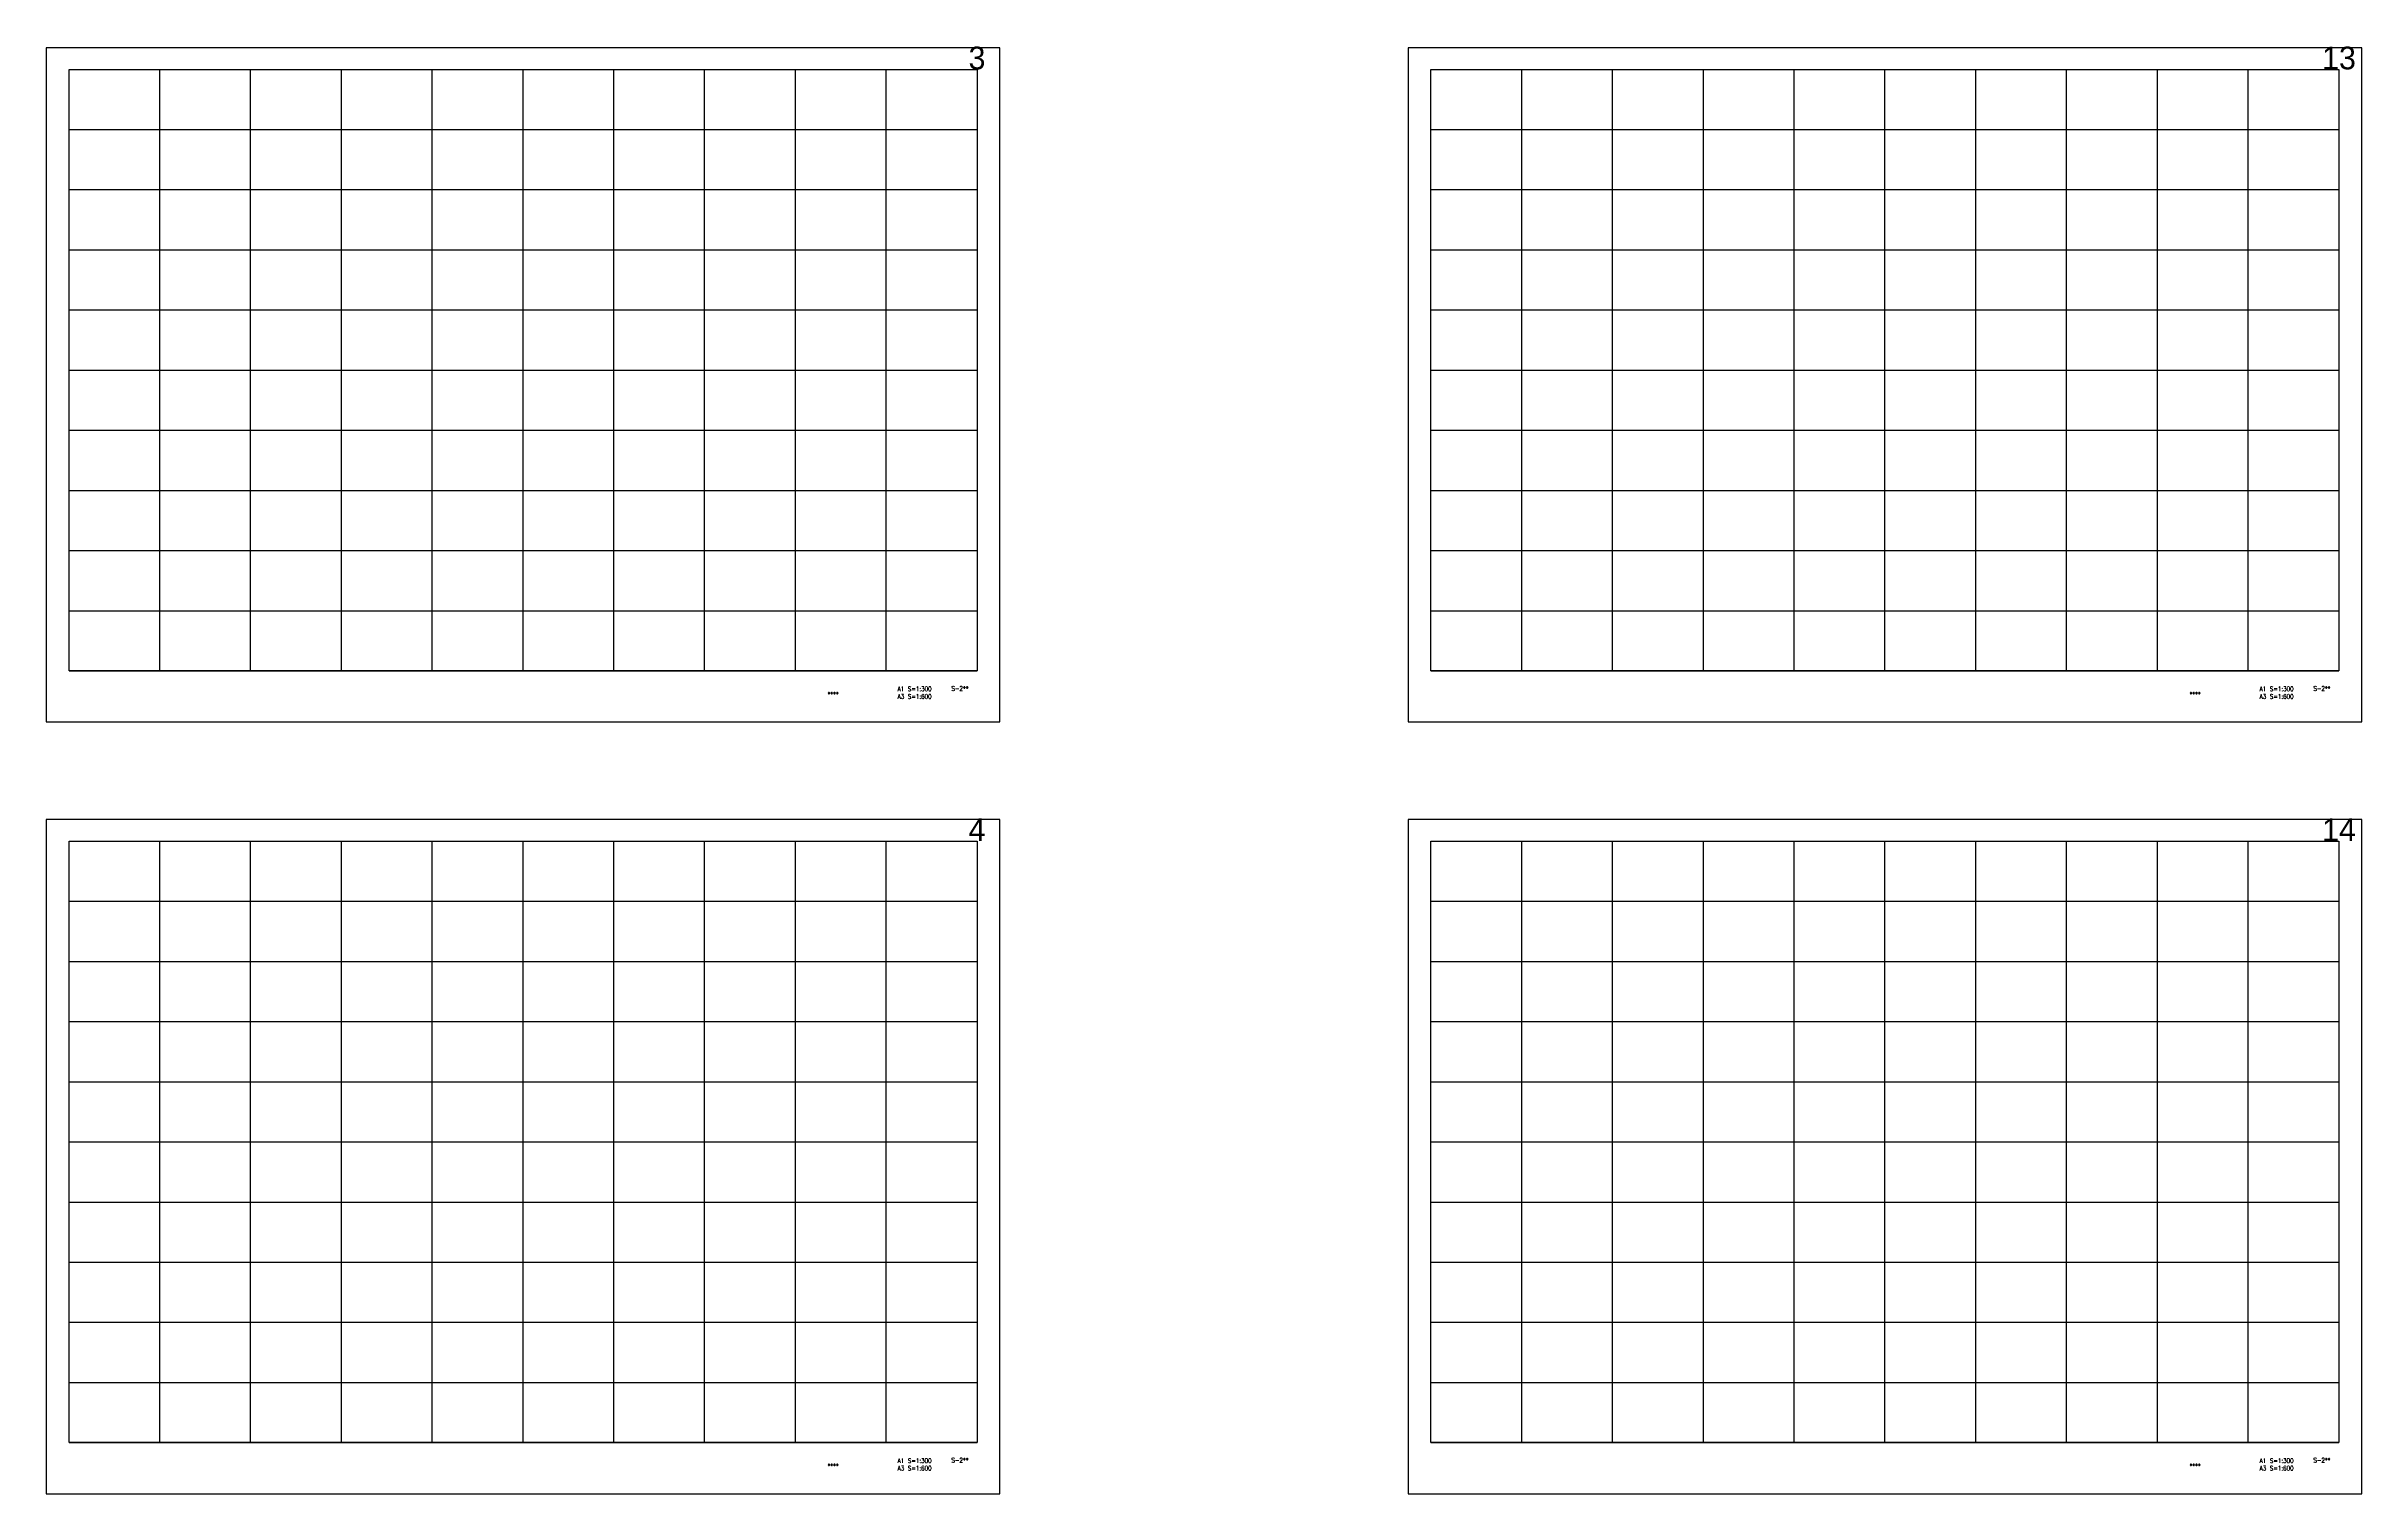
# Model space of a CAD drawing. Extents: x -102655 to 1332000, y -2014200 to 210463.
# Drawn here: x 0 to 612000, y -790200 to -407611 of the extents above; entities that cross this region are included whole.
import ezdxf
from ezdxf.enums import TextEntityAlignment as Align

# ---------------------------------------------------------------- set-up
doc = ezdxf.new("R2010")
doc.units = 0
doc.header["$MEASUREMENT"] = 0
doc.layers.add('99_レイアウト枠', color=251, linetype='CONTINUOUS', plot=False)
doc.layers.add('99_頁番号', color=6, linetype='CONTINUOUS')
doc.styles.add('DRACAD', font='txt', dxfattribs={"width": 0.85, "bigfont": 'extfont2'})
doc.styles.get("Standard").update_dxf_attribs({"font": 'Osaka.ttc'})

msp = doc.modelspace()

# ---------------------------------------------------------------- linework, layer by layer
at = {"layer": '99_レイアウト枠'}
for p, q in [((6000, -572700), (6000, -413700)), ((30000, -572700), (30000, -413700)), ((54000, -572700), (54000, -413700)), ((78000, -572700), (78000, -413700)), ((102000, -572700), (102000, -413700)), ((126000, -572700), (126000, -413700)), ((150000, -572700), (150000, -413700)), ((174000, -572700), (174000, -413700)), ((198000, -572700), (198000, -413700)), ((222000, -572700), (222000, -413700)), ((366000, -572700), (366000, -413700)), ((390000, -572700), (390000, -413700)), ((414000, -572700), (414000, -413700)), ((438000, -572700), (438000, -413700)), ((462000, -572700), (462000, -413700)), ((486000, -572700), (486000, -413700)), ((510000, -572700), (510000, -413700)), ((534000, -572700), (534000, -413700)), ((558000, -572700), (558000, -413700)), ((582000, -572700), (582000, -413700)), ((6000, -429600), (246000, -429600)), ((366000, -429600), (606000, -429600)), ((6000, -445500), (246000, -445500)), ((366000, -445500), (606000, -445500)), ((6000, -461400), (246000, -461400)), ((366000, -461400), (606000, -461400)), ((6000, -477300), (246000, -477300)), ((366000, -477300), (606000, -477300)), ((6000, -493200), (246000, -493200)), ((366000, -493200), (606000, -493200)), ((6000, -509100), (246000, -509100)), ((366000, -509100), (606000, -509100)), ((6000, -525000), (246000, -525000)), ((366000, -525000), (606000, -525000)), ((6000, -540900), (246000, -540900)), ((366000, -540900), (606000, -540900)), ((6000, -556800), (246000, -556800)), ((366000, -556800), (606000, -556800)), ((6000, -572700), (246000, -572700)), ((366000, -572700), (606000, -572700)), ((6000, -776700), (6000, -617700)), ((30000, -776700), (30000, -617700)), ((54000, -776700), (54000, -617700)), ((78000, -776700), (78000, -617700)), ((102000, -776700), (102000, -617700)), ((126000, -776700), (126000, -617700)), ((150000, -776700), (150000, -617700)), ((174000, -776700), (174000, -617700)), ((198000, -776700), (198000, -617700)), ((222000, -776700), (222000, -617700)), ((366000, -776700), (366000, -617700)), ((390000, -776700), (390000, -617700)), ((414000, -776700), (414000, -617700)), ((438000, -776700), (438000, -617700)), ((462000, -776700), (462000, -617700)), ((486000, -776700), (486000, -617700)), ((510000, -776700), (510000, -617700)), ((534000, -776700), (534000, -617700)), ((558000, -776700), (558000, -617700)), ((582000, -776700), (582000, -617700)), ((6000, -633600), (246000, -633600)), ((366000, -633600), (606000, -633600)), ((6000, -649500), (246000, -649500)), ((366000, -649500), (606000, -649500)), ((6000, -665400), (246000, -665400)), ((366000, -665400), (606000, -665400)), ((6000, -681300), (246000, -681300)), ((366000, -681300), (606000, -681300)), ((6000, -697200), (246000, -697200)), ((366000, -697200), (606000, -697200)), ((6000, -713100), (246000, -713100)), ((366000, -713100), (606000, -713100)), ((6000, -729000), (246000, -729000)), ((366000, -729000), (606000, -729000)), ((6000, -744900), (246000, -744900)), ((366000, -744900), (606000, -744900)), ((6000, -760800), (246000, -760800)), ((366000, -760800), (606000, -760800)), ((6000, -776700), (246000, -776700)), ((366000, -776700), (606000, -776700))]:
    msp.add_line(p, q, dxfattribs=at)
for points in [[(0, -586200), (252000, -586200), (252000, -408000), (0, -408000)], [(360000, -586200), (612000, -586200), (612000, -408000), (360000, -408000)], [(6000, -413700), (246000, -413700), (246000, -572700), (6000, -572700)], [(366000, -413700), (606000, -413700), (606000, -572700), (366000, -572700)], [(0, -790200), (252000, -790200), (252000, -612000), (0, -612000)], [(360000, -790200), (612000, -790200), (612000, -612000), (360000, -612000)], [(6000, -617700), (246000, -617700), (246000, -776700), (6000, -776700)], [(366000, -617700), (606000, -617700), (606000, -776700), (366000, -776700)]]:
    msp.add_lwpolyline(points, close=True, dxfattribs=at)

# ---------------------------------------------------------------- texts
for s, p in [('3', (246000, -413700)), ('13', (606000, -413700)), ('4', (246000, -617700)), ('14', (606000, -617700))]:
    msp.add_text(s, height=6000, dxfattribs=at).set_placement(p, align=Align.CENTER)
at = {"layer": '99_頁番号', "char_height": 1200, "attachment_point": 5, "style": 'DRACAD'}
for s, insert in [('{  ****  }', (207000, -578850)), ('A1 S=1:300^JA3 S=1:600', (229500, -578473)), ('{S-2**}', (241500, -577350)), ('{  ****  }', (567000, -578850)), ('A1 S=1:300^JA3 S=1:600', (589500, -578473)), ('{S-2**}', (601500, -577350)), ('{  ****  }', (207000, -782850)), ('A1 S=1:300^JA3 S=1:600', (229500, -782473)), ('{S-2**}', (241500, -781350)), ('{  ****  }', (567000, -782850)), ('A1 S=1:300^JA3 S=1:600', (589500, -782473)), ('{S-2**}', (601500, -781350))]:
    msp.add_mtext(s, dxfattribs=dict(at, insert=insert))

doc.saveas('drawing.dxf')
